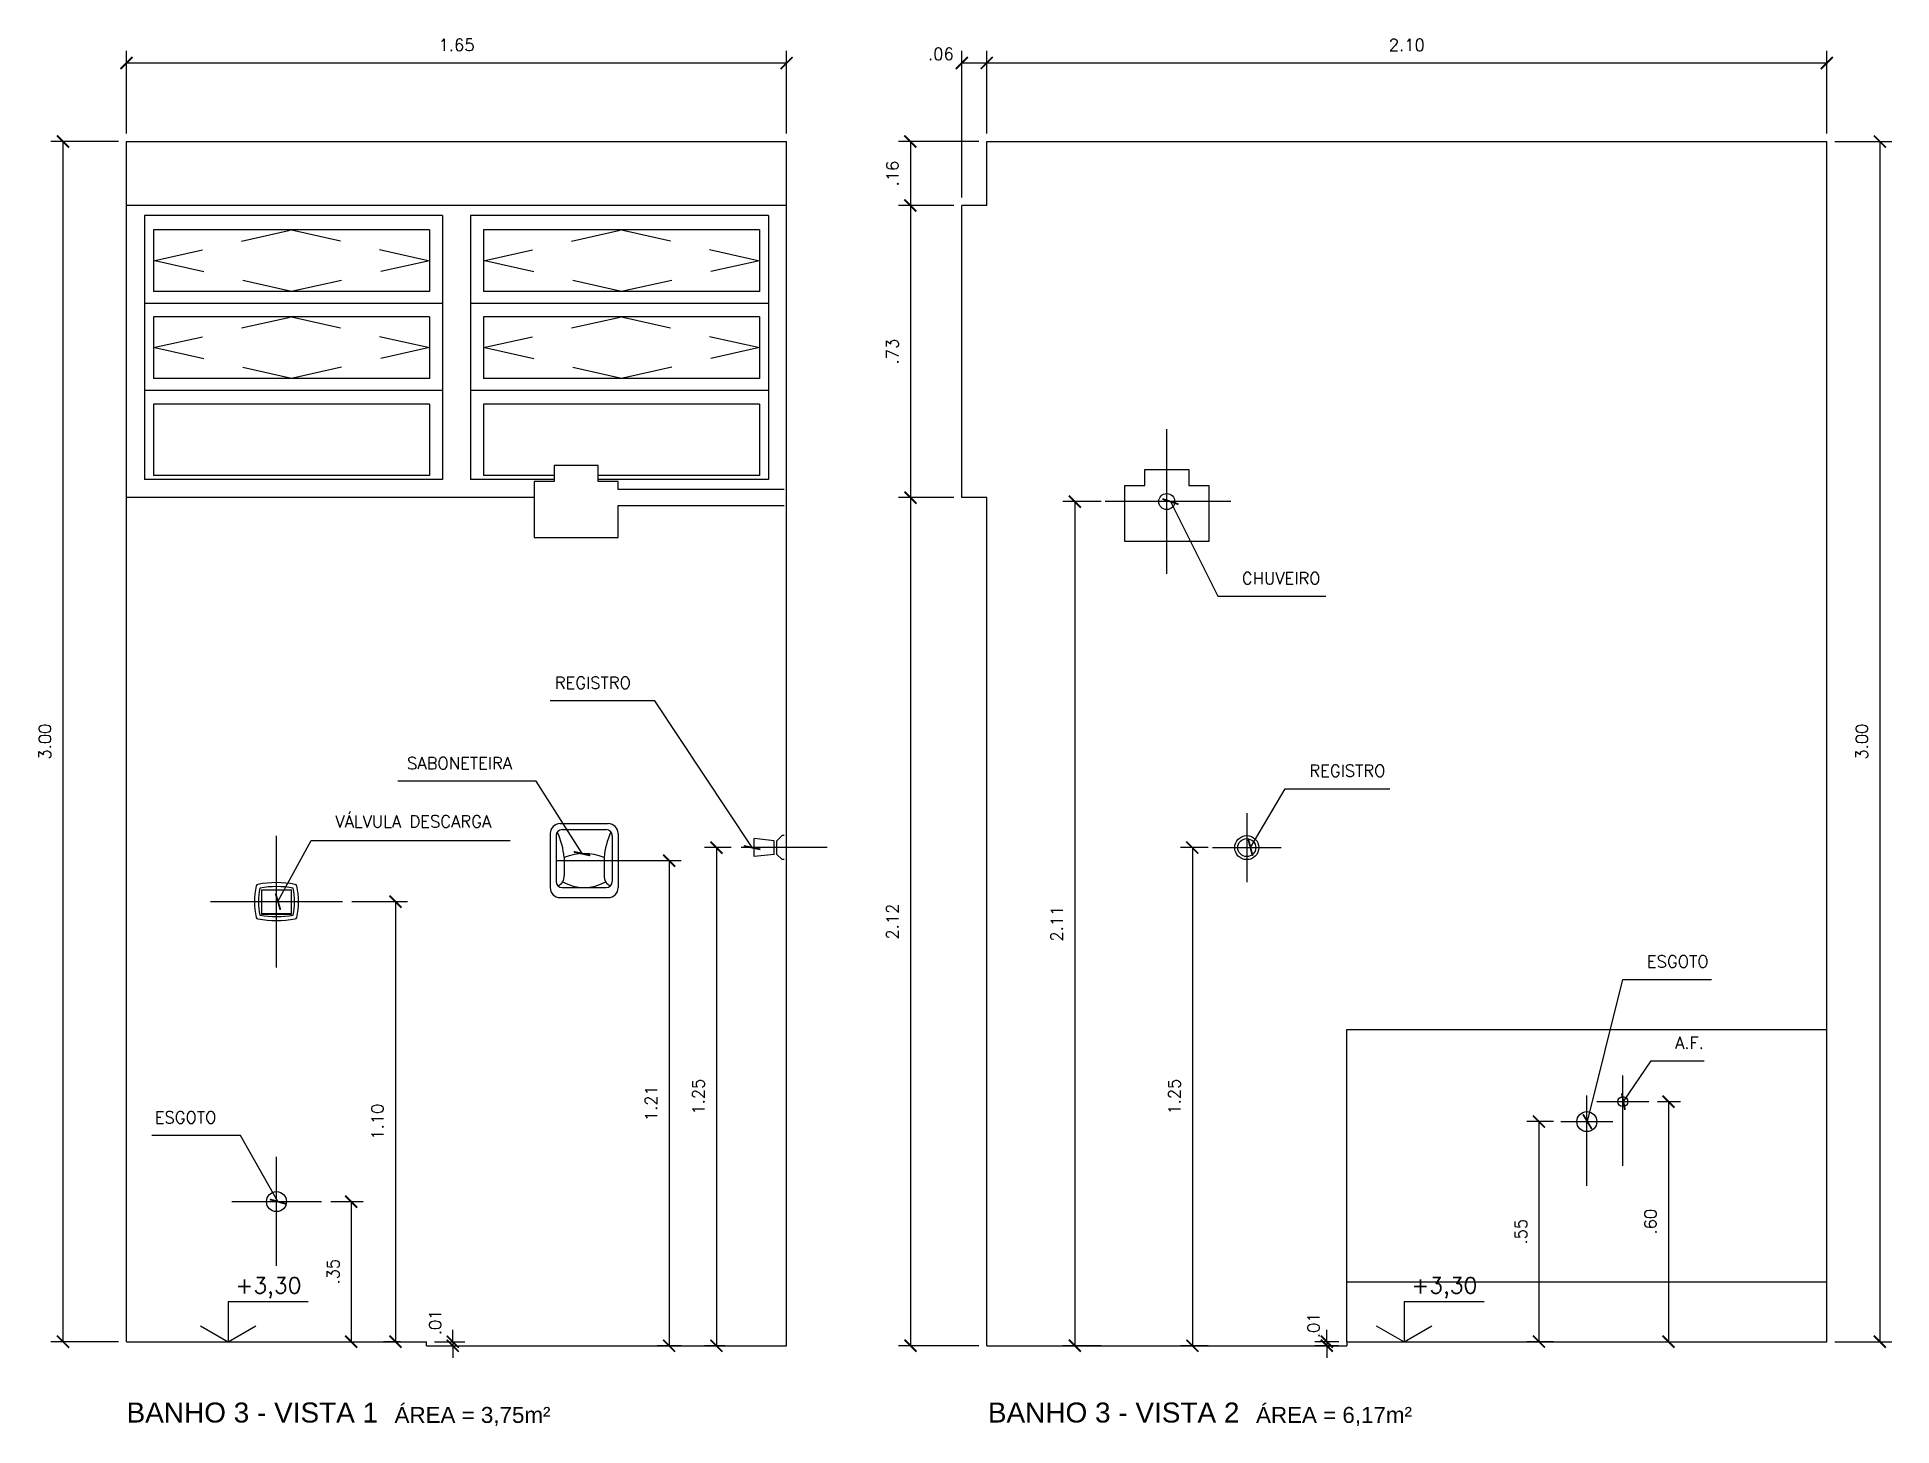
# Model space of a CAD drawing. Header units: millimetres. Extents: x 1 to 250, y 10 to 22.
# Drawn here: x 215.861 to 220.497, y 18.08 to 21.552 of the extents above; entities that cross this region are included whole.
import ezdxf

# ---------------------------------------------------------------- set-up
doc = ezdxf.new("R2010")
doc.units = ezdxf.units.MM
doc.linetypes.add('HIDDEN', pattern=[0.375, 0.25, -0.125])
for name, color, linetype in [('COTAS', 1, 'Continuous'), ('LPROJ', 7, 'HIDDEN'), ('LVISTA01', 8, 'Continuous'), ('LVISTA02', 1, 'Continuous'), ('NOTAS', 2, 'Continuous'), ('PEÇAS', 7, 'Continuous'), ('PEÇAS50', 8, 'Continuous'), ('REVEST', 2, 'Continuous')]:
    doc.layers.add(name, color=color, linetype=linetype)
doc.styles.add('60-20', font='romans.shx', dxfattribs={"height": 0.03})
doc.styles.add('60-50', font='romans.shx', dxfattribs={"height": 0.075})
doc.styles.add('80-20', font='romans.shx', dxfattribs={"height": 0.04})
doc.styles.add('ARIAL', font='arial.ttf', dxfattribs={"height": 0.05})
doc.dimstyles.new('20', dxfattribs={"dimtxt": 0.1, "dimasz": 0.075, "dimexe": 0.075, "dimexo": 0.05, "dimgap": 0.075, "dimtad": 1, "dimzin": 4, "dimdsep": 46, "dimtxsty": '60-50', "dimblk1": 'ARCHTICK', "dimblk2": 'ARCHTICK', "dimsah": 1, "dimcen": 2.5, "dimclrt": 3, "dimadec": 0, "dimazin": 0, "dimtfac": 1, "dimtmove": 2, "dimatfit": 3, "dimldrblk": 'ARCHTICK', "dimfxl": 1, "dimarcsym": 0})

# ---------------------------------------------------------------- blocks, each defined once
blk = doc.blocks.new('_ARCHTICK')
at = {"color": 0, "linetype": 'ByBlock', "const_width": 0.15}
blk.add_lwpolyline([(-0.5, -0.5), (0.5, 0.5)], dxfattribs=at)
blk = doc.blocks.new('*D96')
at = {"color": 0, "linetype": 'ByBlock'}
for p, q in [((216.0846, 21.3109), (216.0846, 21.5173)), ((217.7346, 21.3109), (217.7346, 21.5173)), ((216.0846, 21.4873), (217.7346, 21.4873))]:
    blk.add_line(p, q, dxfattribs=at)
at = {"layer": 'DEFPOINTS', "color": 0, "linetype": 'ByBlock'}
for p in [(217.7346, 21.4873), (216.0846, 21.2909), (217.7346, 21.2909)]:
    blk.add_point(p, dxfattribs=at)
at = {"color": 0, "linetype": 'ByBlock', "xscale": 0.03, "yscale": 0.03, "zscale": 0.03, "rotation": 180}
blk.add_blockref('_ARCHTICK', (216.0846, 21.4873), dxfattribs=at)
at = {"color": 0, "linetype": 'ByBlock', "xscale": 0.03, "yscale": 0.03, "zscale": 0.03}
blk.add_blockref('_ARCHTICK', (217.7346, 21.4873), dxfattribs=at)
at = {"color": 3, "linetype": 'ByBlock', "insert": (216.9096, 21.5323), "char_height": 0.03, "attachment_point": 5, "style": '60-20'}
blk.add_mtext('1.65', dxfattribs=at)
blk = doc.blocks.new('*D97')
at = {"color": 0, "linetype": 'ByBlock'}
for p, q in [((218.2346, 21.3109), (218.2346, 21.5173)), ((220.3346, 21.3109), (220.3346, 21.5173)), ((218.2346, 21.4873), (220.3346, 21.4873))]:
    blk.add_line(p, q, dxfattribs=at)
at = {"layer": 'DEFPOINTS', "color": 0, "linetype": 'ByBlock'}
for p in [(220.3346, 21.4873), (218.2346, 21.2909), (220.3346, 21.2909)]:
    blk.add_point(p, dxfattribs=at)
at = {"color": 0, "linetype": 'ByBlock', "xscale": 0.03, "yscale": 0.03, "zscale": 0.03, "rotation": 180}
blk.add_blockref('_ARCHTICK', (218.2346, 21.4873), dxfattribs=at)
at = {"color": 0, "linetype": 'ByBlock', "xscale": 0.03, "yscale": 0.03, "zscale": 0.03}
blk.add_blockref('_ARCHTICK', (220.3346, 21.4873), dxfattribs=at)
at = {"color": 3, "linetype": 'ByBlock', "insert": (219.2846, 21.5323), "char_height": 0.03, "attachment_point": 5, "style": '60-20'}
blk.add_mtext('2.10', dxfattribs=at)
blk = doc.blocks.new('*D119')
at = {"color": 0, "linetype": 'ByBlock'}
for p, q in [((218.1723, 21.1509), (218.1723, 21.5173)), ((218.2346, 21.3109), (218.2346, 21.5173)), ((218.1723, 21.4873), (218.2346, 21.4873))]:
    blk.add_line(p, q, dxfattribs=at)
at = {"layer": 'DEFPOINTS', "color": 0, "linetype": 'ByBlock'}
for p in [(218.2346, 21.4873), (218.2346, 21.2909), (218.1723, 21.1309)]:
    blk.add_point(p, dxfattribs=at)
at = {"color": 0, "linetype": 'ByBlock', "xscale": 0.03, "yscale": 0.03, "zscale": 0.03, "rotation": 180}
blk.add_blockref('_ARCHTICK', (218.1723, 21.4873), dxfattribs=at)
at = {"color": 0, "linetype": 'ByBlock', "xscale": 0.03, "yscale": 0.03, "zscale": 0.03}
blk.add_blockref('_ARCHTICK', (218.2346, 21.4873), dxfattribs=at)
at = {"color": 3, "linetype": 'ByBlock', "insert": (218.1202, 21.5098), "char_height": 0.03, "attachment_point": 5, "style": '60-20'}
blk.add_mtext('.06', dxfattribs=at)
blk = doc.blocks.new('*D256')
at = {"color": 0, "linetype": 'ByBlock'}
for p, q in [((216.0646, 21.2909), (215.8959, 21.2909)), ((215.9259, 21.2909), (215.9259, 18.2909)), ((216.0646, 18.2909), (215.8959, 18.2909))]:
    blk.add_line(p, q, dxfattribs=at)
at = {"layer": 'DEFPOINTS', "color": 0, "linetype": 'ByBlock'}
for p in [(216.0846, 21.2909), (215.9259, 18.2909), (216.0846, 18.2909)]:
    blk.add_point(p, dxfattribs=at)
at = {"color": 0, "linetype": 'ByBlock', "xscale": 0.03, "yscale": 0.03, "zscale": 0.03}
for p, rotation in [((215.9259, 21.2909), 90), ((215.9259, 18.2909), 270)]:
    blk.add_blockref('_ARCHTICK', p, dxfattribs=dict(at, rotation=rotation))
at = {"color": 3, "linetype": 'ByBlock', "insert": (215.8809, 19.7909), "char_height": 0.03, "attachment_point": 5, "rotation": 90, "style": '60-20'}
blk.add_mtext('3.00', dxfattribs=at)
blk = doc.blocks.new('*D257')
at = {"color": 0, "linetype": 'ByBlock'}
for p, q in [((216.9, 18.2909), (216.9, 18.3209)), ((216.8546, 18.2909), (216.93, 18.2909)), ((216.8546, 18.2809), (216.93, 18.2809)), ((216.9, 18.2909), (216.9, 18.2809)), ((216.9, 18.2909), (216.9, 18.2809)), ((216.9, 18.2809), (216.9, 18.2509))]:
    blk.add_line(p, q, dxfattribs=at)
at = {"layer": 'DEFPOINTS', "color": 0, "linetype": 'ByBlock'}
for p in [(216.8346, 18.2909), (216.8346, 18.2809), (216.9, 18.2809)]:
    blk.add_point(p, dxfattribs=at)
at = {"color": 0, "linetype": 'ByBlock', "xscale": 0.03, "yscale": 0.03, "zscale": 0.03}
for p, rotation in [((216.9, 18.2909), 270), ((216.9, 18.2809), 90)]:
    blk.add_blockref('_ARCHTICK', p, dxfattribs=dict(at, rotation=rotation))
at = {"color": 3, "linetype": 'ByBlock', "insert": (216.856, 18.3392), "char_height": 0.03, "attachment_point": 5, "rotation": 90, "style": '60-20'}
blk.add_mtext('.01', dxfattribs=at)
blk = doc.blocks.new('*D258')
at = {"color": 0, "linetype": 'ByBlock'}
for p, q in [((218.2146, 21.2909), (218.014, 21.2909)), ((218.044, 21.2909), (218.044, 21.1309)), ((218.1523, 21.1309), (218.014, 21.1309))]:
    blk.add_line(p, q, dxfattribs=at)
at = {"layer": 'DEFPOINTS', "color": 0, "linetype": 'ByBlock'}
for p in [(218.2346, 21.2909), (218.044, 21.1309), (218.1723, 21.1309)]:
    blk.add_point(p, dxfattribs=at)
at = {"color": 0, "linetype": 'ByBlock', "xscale": 0.03, "yscale": 0.03, "zscale": 0.03}
for p, rotation in [((218.044, 21.2909), 90), ((218.044, 21.1309), 270)]:
    blk.add_blockref('_ARCHTICK', p, dxfattribs=dict(at, rotation=rotation))
at = {"color": 3, "linetype": 'ByBlock', "insert": (217.999, 21.2109), "char_height": 0.03, "attachment_point": 5, "rotation": 90, "style": '60-20'}
blk.add_mtext('.16', dxfattribs=at)
blk = doc.blocks.new('*D259')
at = {"color": 0, "linetype": 'ByBlock'}
for p, q in [((218.044, 21.1309), (218.044, 20.4009)), ((218.1523, 20.4009), (218.014, 20.4009))]:
    blk.add_line(p, q, dxfattribs=at)
at = {"layer": 'DEFPOINTS', "color": 0, "linetype": 'ByBlock'}
for p in [(218.1723, 21.1309), (218.044, 20.4009), (218.1723, 20.4009)]:
    blk.add_point(p, dxfattribs=at)
at = {"color": 0, "linetype": 'ByBlock', "xscale": 0.03, "yscale": 0.03, "zscale": 0.03}
for p, rotation in [((218.044, 21.1309), 90), ((218.044, 20.4009), 270)]:
    blk.add_blockref('_ARCHTICK', p, dxfattribs=dict(at, rotation=rotation))
at = {"color": 3, "linetype": 'ByBlock', "insert": (217.999, 20.7659), "char_height": 0.03, "attachment_point": 5, "rotation": 90, "style": '60-20'}
blk.add_mtext('.73', dxfattribs=at)
blk = doc.blocks.new('*D260')
at = {"color": 0, "linetype": 'ByBlock'}
for p, q in [((218.044, 20.4009), (218.044, 18.2809)), ((218.2146, 18.2809), (218.014, 18.2809))]:
    blk.add_line(p, q, dxfattribs=at)
at = {"layer": 'DEFPOINTS', "color": 0, "linetype": 'ByBlock'}
for p in [(218.1723, 20.4009), (218.044, 18.2809), (218.2346, 18.2809)]:
    blk.add_point(p, dxfattribs=at)
at = {"color": 0, "linetype": 'ByBlock', "xscale": 0.03, "yscale": 0.03, "zscale": 0.03}
for p, rotation in [((218.044, 20.4009), 90), ((218.044, 18.2809), 270)]:
    blk.add_blockref('_ARCHTICK', p, dxfattribs=dict(at, rotation=rotation))
at = {"color": 3, "linetype": 'ByBlock', "insert": (217.999, 19.3409), "char_height": 0.03, "attachment_point": 5, "rotation": 90, "style": '60-20'}
blk.add_mtext('2.12', dxfattribs=at)
blk = doc.blocks.new('*D261')
at = {"color": 0, "linetype": 'ByBlock'}
for p, q in [((219.0847, 18.2909), (219.0847, 18.3209)), ((219.1146, 18.2909), (219.0547, 18.2909)), ((219.1146, 18.2809), (219.0547, 18.2809)), ((219.0847, 18.2909), (219.0847, 18.2809)), ((219.0847, 18.2909), (219.0847, 18.2809)), ((219.0847, 18.2809), (219.0847, 18.2509))]:
    blk.add_line(p, q, dxfattribs=at)
at = {"layer": 'DEFPOINTS', "color": 0, "linetype": 'ByBlock'}
for p in [(219.0847, 18.2809), (219.1346, 18.2909), (219.1346, 18.2809)]:
    blk.add_point(p, dxfattribs=at)
at = {"color": 0, "linetype": 'ByBlock', "xscale": 0.03, "yscale": 0.03, "zscale": 0.03}
for p, rotation in [((219.0847, 18.2909), 270), ((219.0847, 18.2809), 90)]:
    blk.add_blockref('_ARCHTICK', p, dxfattribs=dict(at, rotation=rotation))
at = {"color": 3, "linetype": 'ByBlock', "insert": (219.0517, 18.332), "char_height": 0.03, "attachment_point": 5, "rotation": 90, "style": '60-20'}
blk.add_mtext('.01', dxfattribs=at)
blk = doc.blocks.new('*D262')
at = {"color": 0, "linetype": 'ByBlock'}
for p, q in [((220.3546, 21.2909), (220.4971, 21.2909)), ((220.4671, 21.2909), (220.4671, 18.2909)), ((220.3546, 18.2909), (220.4971, 18.2909))]:
    blk.add_line(p, q, dxfattribs=at)
at = {"layer": 'DEFPOINTS', "color": 0, "linetype": 'ByBlock'}
for p in [(220.3346, 21.2909), (220.3346, 18.2909), (220.4671, 18.2909)]:
    blk.add_point(p, dxfattribs=at)
at = {"color": 0, "linetype": 'ByBlock', "xscale": 0.03, "yscale": 0.03, "zscale": 0.03}
for p, rotation in [((220.4671, 21.2909), 90), ((220.4671, 18.2909), 270)]:
    blk.add_blockref('_ARCHTICK', p, dxfattribs=dict(at, rotation=rotation))
at = {"color": 3, "linetype": 'ByBlock', "insert": (220.4221, 19.7909), "char_height": 0.03, "attachment_point": 5, "rotation": 90, "style": '60-20'}
blk.add_mtext('3.00', dxfattribs=at)
blk = doc.blocks.new('*D296')
at = {"color": 0, "linetype": 'ByBlock'}
for p, q in [((244.319, 18.8909), (244.3767, 18.8909)), ((244.3467, 18.8909), (244.3467, 18.2909)), ((244.319, 18.2909), (244.3767, 18.2909))]:
    blk.add_line(p, q, dxfattribs=at)
at = {"layer": 'DEFPOINTS', "color": 0, "linetype": 'ByBlock'}
for p in [(244.299, 18.8909), (244.299, 18.2909), (244.3467, 18.2909)]:
    blk.add_point(p, dxfattribs=at)
at = {"color": 0, "linetype": 'ByBlock', "xscale": 0.03, "yscale": 0.03, "zscale": 0.03}
for p, rotation in [((244.3467, 18.8909), 90), ((244.3467, 18.2909), 270)]:
    blk.add_blockref('_ARCHTICK', p, dxfattribs=dict(at, rotation=rotation))
at = {"color": 3, "linetype": 'ByBlock', "insert": (244.3017, 18.5909), "char_height": 0.03, "attachment_point": 5, "rotation": 90, "style": '60-20'}
blk.add_mtext('.60', dxfattribs=at)
blk = doc.blocks.new('*D297')
at = {"color": 0, "linetype": 'ByBlock'}
for p, q in [((244.059, 18.8409), (243.993, 18.8409)), ((244.023, 18.8409), (244.023, 18.2909)), ((244.059, 18.2909), (243.993, 18.2909))]:
    blk.add_line(p, q, dxfattribs=at)
at = {"layer": 'DEFPOINTS', "color": 0, "linetype": 'ByBlock'}
for p in [(244.079, 18.8409), (244.023, 18.2909), (244.079, 18.2909)]:
    blk.add_point(p, dxfattribs=at)
at = {"color": 0, "linetype": 'ByBlock', "xscale": 0.03, "yscale": 0.03, "zscale": 0.03}
for p, rotation in [((244.023, 18.8409), 90), ((244.023, 18.2909), 270)]:
    blk.add_blockref('_ARCHTICK', p, dxfattribs=dict(at, rotation=rotation))
at = {"color": 3, "linetype": 'ByBlock', "insert": (243.978, 18.5659), "char_height": 0.03, "attachment_point": 5, "rotation": 90, "style": '60-20'}
blk.add_mtext('.55', dxfattribs=at)
blk = doc.blocks.new('*D298')
at = {"color": 0, "linetype": 'ByBlock'}
for p, q in [((242.7457, 19.5259), (242.6764, 19.5259)), ((242.7064, 19.5259), (242.7064, 18.2809)), ((242.7457, 18.2809), (242.6764, 18.2809))]:
    blk.add_line(p, q, dxfattribs=at)
at = {"layer": 'DEFPOINTS', "color": 0, "linetype": 'ByBlock'}
for p in [(242.7657, 19.5259), (242.7064, 18.2809), (242.7657, 18.2809)]:
    blk.add_point(p, dxfattribs=at)
at = {"color": 0, "linetype": 'ByBlock', "xscale": 0.03, "yscale": 0.03, "zscale": 0.03}
for p, rotation in [((242.7064, 19.5259), 90), ((242.7064, 18.2809), 270)]:
    blk.add_blockref('_ARCHTICK', p, dxfattribs=dict(at, rotation=rotation))
at = {"color": 3, "linetype": 'ByBlock', "insert": (242.6614, 18.9034), "char_height": 0.03, "attachment_point": 5, "rotation": 90, "style": '60-20'}
blk.add_mtext('1.25', dxfattribs=at)
blk = doc.blocks.new('*D299')
at = {"color": 0, "linetype": 'ByBlock'}
for p, q in [((242.4782, 20.3909), (242.3825, 20.3909)), ((242.4125, 20.3909), (242.4125, 18.2809)), ((242.4782, 18.2809), (242.3825, 18.2809))]:
    blk.add_line(p, q, dxfattribs=at)
at = {"layer": 'DEFPOINTS', "color": 0, "linetype": 'ByBlock'}
for p in [(242.4982, 20.3909), (242.4125, 18.2809), (242.4982, 18.2809)]:
    blk.add_point(p, dxfattribs=at)
at = {"color": 0, "linetype": 'ByBlock', "xscale": 0.03, "yscale": 0.03, "zscale": 0.03}
for p, rotation in [((242.4125, 20.3909), 90), ((242.4125, 18.2809), 270)]:
    blk.add_blockref('_ARCHTICK', p, dxfattribs=dict(at, rotation=rotation))
at = {"color": 3, "linetype": 'ByBlock', "insert": (242.3675, 19.3359), "char_height": 0.03, "attachment_point": 5, "rotation": 90, "style": '60-20'}
blk.add_mtext('2.11', dxfattribs=at)
blk = doc.blocks.new('*D300')
at = {"color": 0, "linetype": 'ByBlock'}
for p, q in [((241.1367, 19.4934), (241.4492, 19.4934)), ((241.4192, 19.4934), (241.4192, 18.2809)), ((241.4496, 18.2809), (241.3892, 18.2809))]:
    blk.add_line(p, q, dxfattribs=at)
at = {"layer": 'DEFPOINTS', "color": 0, "linetype": 'ByBlock'}
for p in [(241.1167, 19.4934), (241.4192, 18.2809), (241.4696, 18.2809)]:
    blk.add_point(p, dxfattribs=at)
at = {"color": 0, "linetype": 'ByBlock', "xscale": 0.03, "yscale": 0.03, "zscale": 0.03}
for p, rotation in [((241.4192, 19.4934), 90), ((241.4192, 18.2809), 270)]:
    blk.add_blockref('_ARCHTICK', p, dxfattribs=dict(at, rotation=rotation))
at = {"color": 3, "linetype": 'ByBlock', "insert": (241.3742, 18.8871), "char_height": 0.03, "attachment_point": 5, "rotation": 90, "style": '60-20'}
blk.add_mtext('1.21', dxfattribs=at)
blk = doc.blocks.new('*D301')
at = {"color": 0, "linetype": 'ByBlock'}
for p, q in [((241.5743, 19.5259), (241.5075, 19.5259)), ((241.5375, 19.5259), (241.5375, 18.2809)), ((241.5589, 18.2809), (241.5075, 18.2809))]:
    blk.add_line(p, q, dxfattribs=at)
at = {"layer": 'DEFPOINTS', "color": 0, "linetype": 'ByBlock'}
for p in [(241.5943, 19.5259), (241.5375, 18.2809), (241.5789, 18.2809)]:
    blk.add_point(p, dxfattribs=at)
at = {"color": 0, "linetype": 'ByBlock', "xscale": 0.03, "yscale": 0.03, "zscale": 0.03}
for p, rotation in [((241.5375, 19.5259), 90), ((241.5375, 18.2809), 270)]:
    blk.add_blockref('_ARCHTICK', p, dxfattribs=dict(at, rotation=rotation))
at = {"color": 3, "linetype": 'ByBlock', "insert": (241.4925, 18.9034), "char_height": 0.03, "attachment_point": 5, "rotation": 90, "style": '60-20'}
blk.add_mtext('1.25', dxfattribs=at)
blk = doc.blocks.new('*D302')
at = {"color": 0, "linetype": 'ByBlock'}
for p, q in [((243.6087, 18.6409), (243.6898, 18.6409)), ((243.6598, 18.6409), (243.6598, 18.2909)), ((243.6087, 18.2909), (243.6898, 18.2909))]:
    blk.add_line(p, q, dxfattribs=at)
at = {"layer": 'DEFPOINTS', "color": 0, "linetype": 'ByBlock'}
for p in [(243.5887, 18.6409), (243.5887, 18.2909), (243.6598, 18.2909)]:
    blk.add_point(p, dxfattribs=at)
at = {"color": 0, "linetype": 'ByBlock', "xscale": 0.03, "yscale": 0.03, "zscale": 0.03}
for p, rotation in [((243.6598, 18.6409), 90), ((243.6598, 18.2909), 270)]:
    blk.add_blockref('_ARCHTICK', p, dxfattribs=dict(at, rotation=rotation))
at = {"color": 3, "linetype": 'ByBlock', "insert": (243.6148, 18.4659), "char_height": 0.03, "attachment_point": 5, "rotation": 90, "style": '60-20'}
blk.add_mtext('.35', dxfattribs=at)
blk = doc.blocks.new('*D303')
at = {"color": 0, "linetype": 'ByBlock'}
for p, q in [((243.6614, 19.3909), (243.8002, 19.3909)), ((243.7702, 19.3909), (243.7702, 18.2909)), ((243.7828, 18.2909), (243.7402, 18.2909))]:
    blk.add_line(p, q, dxfattribs=at)
at = {"layer": 'DEFPOINTS', "color": 0, "linetype": 'ByBlock'}
for p in [(243.6414, 19.3909), (243.7702, 18.2909), (243.8028, 18.2909)]:
    blk.add_point(p, dxfattribs=at)
at = {"color": 0, "linetype": 'ByBlock', "xscale": 0.03, "yscale": 0.03, "zscale": 0.03}
for p, rotation in [((243.7702, 19.3909), 90), ((243.7702, 18.2909), 270)]:
    blk.add_blockref('_ARCHTICK', p, dxfattribs=dict(at, rotation=rotation))
at = {"color": 3, "linetype": 'ByBlock', "insert": (243.7252, 18.8409), "char_height": 0.03, "attachment_point": 5, "rotation": 90, "style": '60-20'}
blk.add_mtext('1.10', dxfattribs=at)

msp = doc.modelspace()

# ---------------------------------------------------------------- linework, layer by layer
at = {"layer": 'LPROJ', "ltscale": 0.5}
for p, q in [((216.1524, 20.9931), (216.4972, 21.0703)), ((216.4972, 21.0703), (216.8419, 20.9931)), ((216.9773, 20.9931), (217.3221, 21.0703)), ((217.3221, 21.0703), (217.6669, 20.9931)), ((216.4972, 20.9159), (216.1524, 20.9931)), ((216.8419, 20.9931), (216.4972, 20.9159)), ((217.3221, 20.9159), (216.9773, 20.9931)), ((217.6669, 20.9931), (217.3221, 20.9159)), ((216.1524, 20.7759), (216.4972, 20.8529)), ((216.4972, 20.8529), (216.8419, 20.7759)), ((216.9773, 20.7759), (217.3221, 20.8529)), ((217.3221, 20.8529), (217.6669, 20.7759)), ((216.4972, 20.6988), (216.1524, 20.7759)), ((216.8419, 20.7759), (216.4972, 20.6988)), ((217.3221, 20.6988), (216.9773, 20.7759)), ((217.6669, 20.7759), (217.3221, 20.6988))]:
    msp.add_line(p, q, dxfattribs=at)
at = {"layer": 'LVISTA01'}
for p, q in [((216.1524, 21.0703), (216.1524, 20.9159)), ((216.8419, 21.0703), (216.1524, 21.0703)), ((216.8419, 21.0703), (216.8419, 20.9159)), ((216.9773, 21.0703), (216.9773, 20.9159)), ((217.6669, 21.0703), (216.9773, 21.0703)), ((217.6669, 21.0703), (217.6669, 20.9159)), ((216.8419, 20.9159), (216.1524, 20.9159)), ((217.6669, 20.9159), (216.9773, 20.9159)), ((216.8746, 20.8863), (216.1296, 20.8863)), ((217.6896, 20.8863), (216.9446, 20.8863)), ((216.8419, 20.8529), (216.1524, 20.8529)), ((216.1524, 20.8529), (216.1524, 20.6988)), ((216.8419, 20.8529), (216.8419, 20.6988)), ((217.6669, 20.8529), (216.9773, 20.8529)), ((216.9773, 20.8529), (216.9773, 20.6988)), ((217.6669, 20.8529), (217.6669, 20.6988)), ((216.8419, 20.6988), (216.1524, 20.6988)), ((217.6669, 20.6988), (216.9773, 20.6988)), ((216.8746, 20.6688), (216.1296, 20.6688)), ((216.8419, 20.6343), (216.1524, 20.6343)), ((216.1524, 20.6343), (216.1524, 20.4559)), ((216.8419, 20.6343), (216.8419, 20.4559)), ((217.6896, 20.6688), (216.9446, 20.6688)), ((217.6669, 20.6343), (216.9773, 20.6343)), ((216.9773, 20.6343), (216.9773, 20.4559)), ((217.6669, 20.6343), (217.6669, 20.4559)), ((216.8419, 20.4559), (216.1524, 20.4559)), ((217.1535, 20.4559), (216.9773, 20.4559)), ((217.6669, 20.4559), (217.2635, 20.4559))]:
    msp.add_line(p, q, dxfattribs=at)
at = {"layer": 'LVISTA02'}
for p, q in [((216.9096, 21.1309), (216.0846, 21.1309)), ((216.1296, 21.1059), (216.1296, 20.4459)), ((216.8746, 21.1059), (216.1296, 21.1059)), ((216.8746, 21.1059), (216.8746, 20.4459)), ((217.7346, 21.1309), (216.9096, 21.1309)), ((216.9446, 21.1059), (216.9446, 20.4459)), ((217.6896, 21.1059), (216.9446, 21.1059)), ((217.6896, 21.1059), (217.6896, 20.4459)), ((216.8746, 20.4459), (216.1296, 20.4459)), ((217.1535, 20.4459), (216.9446, 20.4459)), ((217.6896, 20.4459), (217.2635, 20.4459)), ((216.9096, 20.4009), (216.0846, 20.4009)), ((217.1035, 20.4009), (216.9096, 20.4009)), ((219.1346, 19.0709), (220.3346, 19.0709)), ((219.1346, 18.2909), (219.1346, 19.0709)), ((219.1346, 18.4409), (220.3346, 18.4409))]:
    msp.add_line(p, q, dxfattribs=at)
at = {"layer": 'NOTAS'}
for points in [[(216.5386, 18.3909), (216.3386, 18.3909), (216.3386, 18.2909)], [(219.4777, 18.3909), (219.2777, 18.3909), (219.2777, 18.2909)]]:
    msp.add_lwpolyline(points, dxfattribs=at)
at = {"layer": 'NOTAS', "color": 3}
for points in [[(216.2693, 18.3309), (216.3386, 18.2909), (216.4078, 18.3309)], [(219.2084, 18.3309), (219.2777, 18.2909), (219.347, 18.3309)]]:
    msp.add_lwpolyline(points, dxfattribs=at)
at = {"layer": 'PEÇAS', "color": 8}
for p, q in [((218.8846, 19.6119), (218.8846, 19.4398)), ((217.1735, 19.5709), (217.2835, 19.5709)), ((216.4596, 19.2262), (216.4596, 19.5556)), ((217.1585, 19.5559), (217.1585, 19.4409)), ((217.2985, 19.5559), (217.2985, 19.4409)), ((217.8359, 19.5259), (217.6211, 19.5259)), ((218.7986, 19.5259), (218.9707, 19.5259)), ((217.1785, 19.5009), (217.1785, 19.4559)), ((217.2785, 19.5009), (217.2785, 19.4559)), ((217.1735, 19.4259), (217.2835, 19.4259)), ((216.2949, 19.3909), (216.6243, 19.3909)), ((219.8246, 18.7304), (219.8246, 18.9559)), ((219.7346, 18.6804), (219.7346, 18.9059)), ((219.7596, 18.8909), (219.8897, 18.8909)), ((219.6696, 18.8409), (219.7997, 18.8409)), ((216.4596, 18.4804), (216.4596, 18.7529)), ((216.3476, 18.6409), (216.5717, 18.6409))]:
    msp.add_line(p, q, dxfattribs=at)
at = {"layer": 'PEÇAS'}
for p, q in [((217.1685, 19.5859), (217.2885, 19.5859)), ((217.1435, 19.5609), (217.1435, 19.4259)), ((217.3135, 19.5609), (217.3135, 19.4259)), ((217.6535, 19.5034), (217.6535, 19.5484)), ((217.7035, 19.5426), (217.6535, 19.5484)), ((217.7035, 19.5091), (217.7035, 19.5426)), ((217.7235, 19.5559), (217.7103, 19.5426)), ((217.7103, 19.5091), (217.7103, 19.5426)), ((217.7285, 19.5559), (217.7235, 19.5559)), ((217.7035, 19.5091), (217.6535, 19.5034)), ((217.7235, 19.4959), (217.7103, 19.5091)), ((217.7285, 19.4959), (217.7235, 19.4959)), ((216.4223, 19.4204), (216.497, 19.4204)), ((216.4223, 19.4204), (216.4223, 19.3584)), ((216.497, 19.3584), (216.497, 19.4204)), ((217.1685, 19.4009), (217.2885, 19.4009)), ((216.4223, 19.3613), (216.497, 19.3613)), ((216.497, 19.3584), (216.4223, 19.3584))]:
    msp.add_line(p, q, dxfattribs=at)
for points in [[(217.7285, 20.4209), (217.3135, 20.4209), (217.3135, 20.4409), (217.2635, 20.4409), (217.2635, 20.4809), (217.1535, 20.4809), (217.1535, 20.4409), (217.1035, 20.4409), (217.1035, 20.3009), (217.3135, 20.3009), (217.3135, 20.3809), (217.7285, 20.3809)], [(218.5796, 20.4309), (218.6296, 20.4309), (218.6296, 20.4709), (218.7396, 20.4709), (218.7396, 20.4309), (218.7896, 20.4309), (218.7896, 20.2909), (218.5796, 20.2909), (218.5796, 20.4309)]]:
    msp.add_lwpolyline(points, dxfattribs=at)
at = {"layer": 'PEÇAS', "color": 8}
msp.add_circle((218.8846, 19.5259), 0.03, dxfattribs=at)
at = {"layer": 'PEÇAS'}
for centre, radius in [((218.8846, 19.5259), 0.0225), ((219.8246, 18.8909), 0.0125), ((219.7346, 18.8409), 0.025), ((216.4596, 18.6409), 0.025)]:
    msp.add_circle(centre, radius, dxfattribs=at)
for centre, radius, start, end in [((217.1685, 19.5609), 0.025, 90, 180), ((217.2885, 19.5609), 0.025, 0, 90), ((216.5878, 19.3909), 0.1831, 167.6112, 192.3888), ((216.4138, 19.4291), 0.005, 100.6764, 167.6112), ((216.4596, 19.1859), 0.2525, 79.3236, 100.6764), ((216.5878, 19.3909), 0.1731, 168.709, 191.291), ((216.4596, 19.1859), 0.2425, 80.1105, 99.8895), ((216.3315, 19.3909), 0.1731, 348.709, 11.291), ((216.5055, 19.4291), 0.005, 12.3888, 79.3236), ((216.3315, 19.3909), 0.1831, 347.6112, 12.3888), ((217.1685, 19.4259), 0.025, 180, 270), ((217.2885, 19.4259), 0.025, 270, 0), ((216.4138, 19.3527), 0.005, 192.3888, 259.3236), ((216.4596, 19.5959), 0.2525, 259.3236, 280.6764), ((216.4596, 19.5959), 0.2425, 260.1105, 279.8895), ((216.5055, 19.3527), 0.005, 280.6764, 347.6112), ((216.5096, 19.3484), 1.4210854715202e-14, 267.7848, 216.8699)]:
    msp.add_arc(centre, radius, start, end, dxfattribs=at)
at = {"layer": 'PEÇAS', "color": 8}
for centre, radius, start, end in [((217.1735, 19.5559), 0.015, 90, 180), ((216.9962, 19.4864), 0.1829, 4.5376, 25.3737), ((217.4608, 19.4864), 0.1829, 154.6263, 175.4624), ((217.2835, 19.5559), 0.015, 0, 90), ((217.2285, 19.3809), 0.13, 67.3801, 112.6199), ((217.1735, 19.4409), 0.015, 180, 270), ((217.1521, 19.4544), 0.0265, 294.1513, 3.1261), ((217.2285, 19.5313), 0.1054, 239.3037, 300.6963), ((217.305, 19.4544), 0.0265, 176.8739, 245.8487), ((217.2835, 19.4409), 0.015, 270, 0)]:
    msp.add_arc(centre, radius, start, end, dxfattribs=at)
at = {"layer": 'PEÇAS50'}
for p, q in [((218.6846, 20.21), (218.6846, 20.5717)), ((218.8452, 20.3909), (218.5311, 20.3909))]:
    msp.add_line(p, q, dxfattribs=at)
msp.add_circle((218.6846, 20.3909), 0.02, dxfattribs=at)
at = {"layer": 'REVEST'}
for p, q in [((216.0846, 18.2909), (216.0846, 21.2909)), ((216.0846, 21.2909), (217.7346, 21.2909)), ((217.7346, 18.2809), (217.7346, 21.2909)), ((218.2346, 21.2909), (220.3346, 21.2909)), ((218.2346, 21.1309), (218.2346, 21.2909)), ((220.3346, 18.2909), (220.3346, 21.2909)), ((218.2346, 21.1309), (218.1723, 21.1309)), ((218.1723, 20.4009), (218.1723, 21.1309)), ((218.2346, 20.4009), (218.1723, 20.4009)), ((218.2346, 18.2809), (218.2346, 20.4009)), ((216.0846, 18.2909), (216.8346, 18.2909)), ((216.8346, 18.2809), (216.8346, 18.2909)), ((216.8346, 18.2809), (217.7346, 18.2809)), ((218.2346, 18.2809), (219.1346, 18.2809)), ((219.1346, 18.2909), (220.3346, 18.2909)), ((219.1346, 18.2909), (219.1346, 18.2809))]:
    msp.add_line(p, q, dxfattribs=at)

# ---------------------------------------------------------------- texts
at = {"layer": 'COTAS', "color": 3, "char_height": 0.03, "style": '60-20'}
for s, insert, attachment_point in [('CHUVEIRO', (218.8723, 20.1991), 4), ('REGISTRO', (217.3453, 19.938), 6), ('SABONETEIRA', (217.0482, 19.7368), 6), ('REGISTRO', (219.0409, 19.7181), 4), ('VÁLVULA DESCARGA', (216.6066, 19.5914), 4), ('ESGOTO', (219.8847, 19.2413), 4), ('A.F.', (219.9552, 19.0378), 4), ('ESGOTO', (216.3094, 18.8517), 6)]:
    msp.add_mtext(s, dxfattribs=dict(at, insert=insert, attachment_point=attachment_point))
at = {"layer": 'NOTAS', "color": 3, "style": '80-20'}
for p in [(216.3572, 18.4117), (219.2963, 18.4117)]:
    msp.add_text('+3,30', height=0.04, dxfattribs=at).set_placement(p)
at = {"layer": 'NOTAS', "style": 'ARIAL'}
for s, height, p in [('BANHO 3 - VISTA 1', 0.05, (216.0848, 18.0888)), ('ÁREA = 3,75m²', 0.04, (216.7546, 18.0878)), ('BANHO 3 - VISTA 2', 0.05, (218.2376, 18.0888)), ('ÁREA = 6,17m²', 0.04, (218.9078, 18.0878))]:
    msp.add_text(s, height=height, dxfattribs=at).set_placement(p)

# ---------------------------------------------------------------- dimensions: what is measured, and where the dimension line sits
at = {"layer": 'COTAS'}
for base, p1, p2, picture, middle in [((217.7346, 21.4873), (216.0846, 21.2909), (217.7346, 21.2909), '*D96', (216.9096, 21.5323)), ((220.3346, 21.4873), (218.2346, 21.2909), (220.3346, 21.2909), '*D97', (219.2846, 21.5323))]:
    dim = msp.add_linear_dim(base=base, p1=p1, p2=p2, dimstyle='20', override={"dimtxt": 0.02, "dimasz": 0.03, "dimexe": 0.03, "dimexo": 0.02, "dimgap": 0.03, "dimtxsty": '60-20'}, dxfattribs=at)
    dim.commit()
    dim.dimension.update_dxf_attribs({"geometry": picture, "text_midpoint": middle})
dim = msp.add_linear_dim(base=(218.2346, 21.4873), p1=(218.1723, 21.1309), p2=(218.2346, 21.2909), dimstyle='20', override={"dimtxt": 0.02, "dimasz": 0.03, "dimexe": 0.03, "dimexo": 0.02, "dimgap": 0.03, "dimtxsty": '60-20'}, dxfattribs=at)
dim.commit()
dim.dimension.update_dxf_attribs({"geometry": '*D119', "text_midpoint": (218.1202, 21.5098), "dimtype": 160})
for base, p1, p2, override, picture, middle in [((215.9259, 18.2909), (216.0846, 21.2909), (216.0846, 18.2909), {"dimtxt": 0.02, "dimasz": 0.03, "dimexe": 0.03, "dimexo": 0.02, "dimgap": 0.03, "dimtxsty": '60-20'}, '*D256', (215.8809, 19.7909)), ((218.044, 21.1309), (218.2346, 21.2909), (218.1723, 21.1309), {"dimtxt": 0.02, "dimasz": 0.03, "dimexe": 0.03, "dimexo": 0.02, "dimgap": 0.03, "dimtxsty": '60-20'}, '*D258', (217.999, 21.2109)), ((220.4671, 18.2909), (220.3346, 21.2909), (220.3346, 18.2909), {"dimtxt": 0.02, "dimasz": 0.03, "dimexe": 0.03, "dimexo": 0.02, "dimgap": 0.03, "dimtxsty": '60-20'}, '*D262', (220.4221, 19.7909)), ((218.044, 20.4009), (218.1723, 21.1309), (218.1723, 20.4009), {"dimtxt": 0.02, "dimasz": 0.03, "dimexe": 0.03, "dimexo": 0.02, "dimgap": 0.03, "dimtxsty": '60-20', "dimse1": 1}, '*D259', (217.999, 20.7659)), ((218.044, 18.2809), (218.1723, 20.4009), (218.2346, 18.2809), {"dimtxt": 0.02, "dimasz": 0.03, "dimexe": 0.03, "dimexo": 0.02, "dimgap": 0.03, "dimtxsty": '60-20', "dimse1": 1}, '*D260', (217.999, 19.3409))]:
    dim = msp.add_linear_dim(base=base, p1=p1, p2=p2, angle=90, dimstyle='20', override=override, dxfattribs=at)
    dim.commit()
    dim.dimension.update_dxf_attribs({"geometry": picture, "text_midpoint": middle})
for base, p1, p2, picture, middle, set_off in [((218.4547, 18.2809), (218.5404, 20.3909), (218.5404, 18.2809), '*D299', (218.4097, 19.3359), (-23.9578, 0)), ((217.5590133017, 18.2808657796), (217.6157881881, 19.5258657796), (217.6004553132, 18.2808657796), '*D301', (217.5140133017, 18.9033657796), (-23.9784726885, 0)), ((218.7486480585, 18.2808657796), (218.8078764083, 19.5258657796), (218.8078764083, 18.2808657796), '*D298', (218.7036480585, 18.9033657796), (-23.9577777556, 0)), ((217.4408, 18.2809), (217.1382, 19.4934), (217.4911, 18.2809), '*D300', (217.3958, 18.8871), (-23.9785, 0)), ((216.7568, 18.2909), (216.628, 19.3909), (216.7894, 18.2909), '*D303', (216.7118, 18.8409), (-27.0134, 0)), ((219.9386, 18.2909), (219.891, 18.8909), (219.891, 18.2909), '*D296', (219.8936, 18.5909), (-24.408, 0)), ((219.6149, 18.2909), (219.671, 18.8409), (219.671, 18.2909), '*D297', (219.5699, 18.5659), (-24.408, 0)), ((216.6464, 18.2909), (216.5753, 18.6409), (216.5753, 18.2909), '*D302', (216.6014, 18.4659), (-27.0134, 0))]:
    dim = msp.add_linear_dim(base=base, p1=p1, p2=p2, angle=90, dimstyle='20', override={"dimtxt": 0.02, "dimasz": 0.03, "dimexe": 0.03, "dimexo": 0.02, "dimgap": 0.03, "dimtxsty": '60-20'}, dxfattribs=at)
    dim.commit()
    dim.dimension.update_dxf_attribs({"geometry": picture, "text_midpoint": middle, "insert": set_off})
for base, p1, p2, picture, middle in [((216.9, 18.2809), (216.8346, 18.2909), (216.8346, 18.2809), '*D257', (216.856, 18.3392)), ((219.0847, 18.2809), (219.1346, 18.2909), (219.1346, 18.2809), '*D261', (219.0517, 18.332))]:
    dim = msp.add_linear_dim(base=base, p1=p1, p2=p2, angle=90, dimstyle='20', override={"dimtxt": 0.02, "dimasz": 0.03, "dimexe": 0.03, "dimexo": 0.02, "dimgap": 0.03, "dimtxsty": '60-20'}, dxfattribs=at)
    dim.commit()
    dim.dimension.update_dxf_attribs({"geometry": picture, "text_midpoint": middle, "dimtype": 160})

# ---------------------------------------------------------------- leaders
at = {"layer": 'COTAS', "annotation_type": 0, "has_hookline": 1}
for points, hookline_direction, text_width in [([(218.6939, 20.3909), (218.8123, 20.1541), (218.8423, 20.1541)], 0, 0.21), ([(217.6482, 19.5259), (217.4053, 19.893), (217.3753, 19.893)], 1, 0.2014), ([(217.2232, 19.5109), (217.1082, 19.6918), (217.0782, 19.6918)], 1, 0.2857), ([(218.8939, 19.5259), (218.9809, 19.6731), (219.0109, 19.6731)], 0, 0.2014), ([(216.4633, 19.3909), (216.5466, 19.5436), (216.5766, 19.5436)], 0, 0.4371), ([(219.736, 18.8409), (219.8247, 19.1963), (219.8547, 19.1963)], 0, 0.1614), ([(219.826, 18.8909), (219.8952, 18.9928), (219.9252, 18.9928)], 0, 0.0729), ([(216.4633, 18.6409), (216.3694, 18.8067), (216.3394, 18.8067)], 1, 0.1614)]:
    msp.add_leader(points, dimstyle='20', override={"dimtxt": 0.02, "dimasz": 0.03, "dimexe": 0.03, "dimexo": 0.02, "dimgap": 0.03, "dimtxsty": '60-20'}, dxfattribs=dict(at, hookline_direction=hookline_direction, text_width=text_width))

doc.saveas('drawing.dxf')
